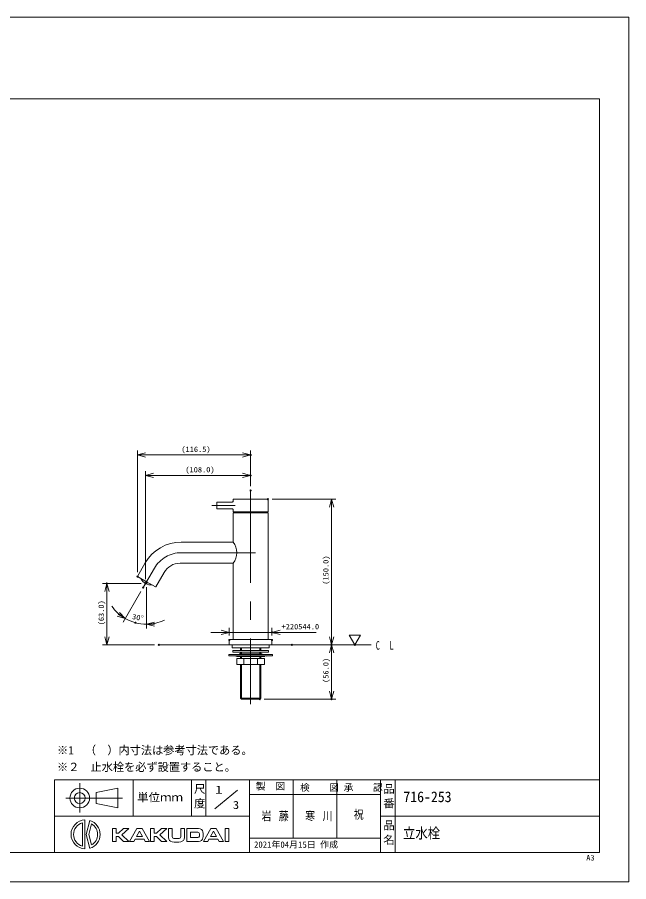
# Model space of a CAD drawing. Units: millimetres on the paper. Extents: x -210 to 210, y -148 to 148.
# Drawn here: x 0 to 210, y -148.5 to 148.5 of the extents above; entities that cross this region are included whole.
import ezdxf
from ezdxf.enums import TextEntityAlignment as Align

# ---------------------------------------------------------------- set-up
doc = ezdxf.new("R2010")
doc.units = ezdxf.units.MM
doc.header["$PDMODE"] = 32
doc.header["$PDSIZE"] = 0.4
doc.linetypes.add('USER1', pattern=[50.8, 31.75, -6.35, 6.35, -6.35])
for name, color, linetype, lineweight in [('0-0_0', 7, 'Continuous', 15), ('0-1_LY_1', 3, 'Continuous', 18), ('0-3_DEFPOINTS', 7, 'Continuous', 15)]:
    doc.layers.add(name, color=color, linetype=linetype, lineweight=lineweight)
doc.styles.add('ＭＳ ゴシック', font='')
doc.styles.get('ＭＳ ゴシック').set_extended_font_data('MS Gothic')

# ---------------------------------------------------------------- blocks, each defined once
blk = doc.blocks.new('KAKUDAI-2')
at = {"layer": '0-0_0'}
for p, q in [((0, 4.437), (1.243, 4.437)), ((0, 4.437), (0, 0)), ((1.243, 4.437), (1.243, 2.81)), ((2.042, 2.81), (3.787, 4.437)), ((3.228, 2.219), (5.608, 4.438)), ((3.787, 4.437), (5.609, 4.437)), ((5.904, 0), (8.419, 4.437)), ((8.29, 1.626), (9.33, 3.462)), ((8.419, 4.437), (10.238, 4.437)), ((10.369, 1.627), (9.329, 3.463)), ((12.753, 0), (10.238, 4.437)), ((13.048, 4.437), (13.048, 0)), ((13.049, 4.437), (14.291, 4.437)), ((14.291, 4.437), (14.291, 2.81)), ((15.089, 2.811), (16.834, 4.438)), ((16.277, 2.218), (18.657, 4.437)), ((16.835, 4.437), (18.657, 4.437)), ((19.249, 4.437), (19.249, 1.289)), ((19.249, 4.437), (20.521, 4.437)), ((20.52, 4.437), (20.52, 1.622)), ((23.479, 4.437), (24.751, 4.437)), ((23.479, 4.437), (23.479, 1.622)), ((24.75, 4.437), (24.75, 1.289)), ((25.549, 4.437), (25.549, 0)), ((25.549, 4.437), (29.622, 4.437)), ((26.821, 3.165), (26.821, 1.272)), ((26.821, 3.165), (29.318, 3.165)), ((31.288, 0), (33.802, 4.437)), ((33.672, 1.627), (34.712, 3.462)), ((33.803, 4.437), (35.622, 4.437)), ((35.752, 1.627), (34.712, 3.462)), ((38.136, 0), (35.622, 4.437)), ((38.728, 4.437), (38.728, 0)), ((38.728, 4.437), (40, 4.437)), ((40, 4.437), (40, 0)), ((0, 0), (1.243, 0)), ((1.243, 2.81), (2.042, 2.81)), ((1.243, 1.627), (2.042, 1.627)), ((1.244, 1.627), (1.244, 0)), ((2.042, 1.627), (3.787, 0)), ((3.229, 2.219), (5.609, 0)), ((3.787, 0), (5.609, 0)), ((5.905, 0), (7.367, 0)), ((7.367, 0), (7.786, 0.739)), ((7.786, 0.739), (10.872, 0.739)), ((8.289, 1.627), (10.369, 1.627)), ((11.291, 0), (10.872, 0.74)), ((11.291, 0), (12.753, 0)), ((13.049, 0), (14.291, 0)), ((14.291, 2.81), (15.089, 2.81)), ((14.291, 1.627), (14.291, 0)), ((14.291, 1.627), (15.09, 1.627)), ((15.09, 1.627), (16.835, 0)), ((16.277, 2.219), (18.657, 0)), ((16.835, 0), (18.657, 0)), ((25.549, 0), (29.622, 0)), ((26.821, 1.272), (29.318, 1.272)), ((31.288, 0), (32.75, 0)), ((32.75, 0), (33.17, 0.739)), ((33.169, 0.739), (36.255, 0.739)), ((33.672, 1.627), (35.752, 1.627)), ((36.674, 0), (36.255, 0.74)), ((36.674, 0), (38.136, 0)), ((38.728, 0), (40, 0))]:
    blk.add_line(p, q, dxfattribs=at)
for centre, radius, start, end in [((29.318, 2.574), 0.592, 5.59873, 89.99998), ((29.622, 2.958), 1.479, 10.67193, 89.99998), ((25.697, 2.219), 5.473, 349.32807, 10.67193), ((20.728, 1.289), 1.479, 179.99996, 260.45071), ((21.112, 1.622), 0.592, 179.99996, 263.00092), ((22, 8.851), 7.875, 263.00097, 276.99901), ((22.887, 1.622), 0.592, 276.99903, 0), ((23.272, 1.289), 1.479, 279.54926, 0), ((29.318, 1.864), 0.592, 270.00002, 354.40127), ((29.622, 1.479), 1.479, 270.00002, 349.32807), ((25.697, 2.219), 4.23, 354.40127, 5.59873), ((22, 8.851), 9.147, 260.45074, 279.54923)]:
    blk.add_arc(centre, radius, start, end, dxfattribs=at)
blk = doc.blocks.new('KAKUDAI-3')
at = {"layer": '0-0_0'}
for p, q in [((-1.1, 3.991), (-1.1, -3.991)), ((-0.24, 4.994), (-0.24, -4.994)), ((0.18, 0), (1.461, 4.782)), ((1.07, 0), (2.036, 3.605)), ((1.461, -4.782), (0.18, 0)), ((2.036, -3.605), (1.07, 0))]:
    blk.add_line(p, q, dxfattribs=at)
for radius, start, end in [(5, 92.75126, 267.24875), (4.14, 105.40858, 254.59142), (5, 286.99276, 73.00724), (4.14, 299.46131, 60.53868)]:
    blk.add_arc((0, 0), radius, start, end, dxfattribs=at)
blk = doc.blocks.new('_OPEN30')
at = {"layer": '0-0_0'}
blk.add_line((0, 0), (-1, 0), dxfattribs=at)
blk.add_lwpolyline([(-1, 0.2679), (0, 0), (-1, -0.2679)], dxfattribs=at)
blk = doc.blocks.new('D3')
at = {"layer": '0-0_0'}
for p, q in [((41.308, -42.173), (41.308, -0.378)), ((41.308, -1.878), (80.149, -1.878)), ((80.149, -12.586), (80.149, -0.378))]:
    blk.add_line(p, q, dxfattribs=at)
at = {"layer": '0-3_DEFPOINTS'}
for p in [(80.149, -1.878), (80.149, -14.086), (41.308, -43.673)]:
    blk.add_point(p, dxfattribs=at)
at = {"layer": '0-0_0', "xscale": 2.77, "yscale": 2.77, "rotation": 180}
blk.add_blockref('_OPEN30', (41.308, -1.878), dxfattribs=at)
at = {"layer": '0-0_0', "xscale": 2.77, "yscale": 2.77}
blk.add_blockref('_OPEN30', (80.149, -1.878), dxfattribs=at)
at = {"layer": '0-0_0', "style": 'ＭＳ ゴシック'}
blk.add_text('(116.5)', height=1.833, dxfattribs=at).set_placement((56.353, -1.378), align=Align.BOTTOM_LEFT)
blk = doc.blocks.new('ARROW-1')
at = {"layer": '0-0_0'}
blk.add_line((-1.4434, 2.5), (1.4434, 2.5), dxfattribs=at)
blk.add_lwpolyline([(-1.4434, 2.5), (0, 0), (1.4434, 2.5)], dxfattribs=at)
blk.add_point((0, 0), dxfattribs=at)
blk = doc.blocks.new('D5')
at = {"layer": '0-0_0'}
for p, q in [((72.815, -63.948), (72.815, -61.321)), ((87.482, -63.948), (87.482, -61.321)), ((72.815, -62.821), (66.465, -62.821)), ((87.482, -62.821), (93.832, -62.821))]:
    blk.add_line(p, q, dxfattribs=at)
blk.add_lwpolyline([(72.815, -62.821), (87.482, -62.821), (102.647, -62.821)], dxfattribs=at)
at = {"layer": '0-3_DEFPOINTS'}
for p in [(87.482, -62.821), (72.815, -65.448), (87.482, -65.448)]:
    blk.add_point(p, dxfattribs=at)
at = {"layer": '0-0_0', "xscale": 2.77, "yscale": 2.77}
blk.add_blockref('_OPEN30', (72.815, -62.821), dxfattribs=at)
at = {"layer": '0-0_0', "xscale": 2.77, "yscale": 2.77, "rotation": 180}
blk.add_blockref('_OPEN30', (87.482, -62.821), dxfattribs=at)
at = {"layer": '0-0_0', "style": 'ＭＳ ゴシック'}
blk.add_text('+220544.0', height=1.833, dxfattribs=at).set_placement((90.772, -62.321), align=Align.BOTTOM_LEFT)
blk = doc.blocks.new('D6')
at = {"layer": '0-0_0'}
for p, q in [((87.582, -17.048), (109.436, -17.048)), ((107.936, -17.048), (107.936, -67.114))]:
    blk.add_line(p, q, dxfattribs=at)
at = {"layer": '0-3_DEFPOINTS'}
for p in [(86.082, -17.048), (94.324, -67.114), (107.936, -67.114)]:
    blk.add_point(p, dxfattribs=at)
at = {"layer": '0-0_0', "xscale": 2.77, "yscale": 2.77}
for p, rotation in [((107.936, -17.048), 90), ((107.936, -67.114), 270)]:
    blk.add_blockref('_OPEN30', p, dxfattribs=dict(at, rotation=rotation))
at = {"layer": '0-0_0', "style": 'ＭＳ ゴシック'}
blk.add_text('(150.0)', height=1.833, rotation=90, dxfattribs=at).set_placement((107.436, -46.456), align=Align.BOTTOM_LEFT)
blk = doc.blocks.new('D7')
at = {"layer": '0-0_0'}
for p, q in [((107.936, -67.114), (107.936, -85.781)), ((84.754, -85.781), (109.436, -85.781))]:
    blk.add_line(p, q, dxfattribs=at)
at = {"layer": '0-3_DEFPOINTS'}
for p in [(94.324, -67.114), (83.254, -85.781), (107.936, -85.781)]:
    blk.add_point(p, dxfattribs=at)
at = {"layer": '0-0_0', "xscale": 2.77, "yscale": 2.77}
for p, rotation in [((107.936, -67.114), 90), ((107.936, -85.781), 270)]:
    blk.add_blockref('_OPEN30', p, dxfattribs=dict(at, rotation=rotation))
at = {"layer": '0-0_0', "style": 'ＭＳ ゴシック'}
blk.add_text('(56.0)', height=1.833, rotation=90, dxfattribs=at).set_placement((107.436, -80.198), align=Align.BOTTOM_LEFT)
blk = doc.blocks.new('D10')
at = {"layer": '0-0_0'}
for p, q in [((44.05, -44.524), (44.05, -7.403)), ((44.05, -8.903), (80.149, -8.903))]:
    blk.add_line(p, q, dxfattribs=at)
at = {"layer": '0-3_DEFPOINTS'}
for p in [(80.149, -8.903), (44.05, -46.024)]:
    blk.add_point(p, dxfattribs=at)
at = {"layer": '0-0_0', "xscale": 2.77, "yscale": 2.77, "rotation": 180}
blk.add_blockref('_OPEN30', (44.05, -8.903), dxfattribs=at)
at = {"layer": '0-0_0', "xscale": 2.77, "yscale": 2.77}
blk.add_blockref('_OPEN30', (80.149, -8.903), dxfattribs=at)
at = {"layer": '0-0_0', "style": 'ＭＳ ゴシック'}
blk.add_text('(108.0)', height=1.833, dxfattribs=at).set_placement((57.724, -8.403), align=Align.BOTTOM_LEFT)
blk = doc.blocks.new('D11')
at = {"layer": '0-0_0'}
for p, q in [((42.55, -46.024), (29.302, -46.024)), ((30.802, -67.114), (30.802, -46.024)), ((47.118, -67.114), (29.302, -67.114))]:
    blk.add_line(p, q, dxfattribs=at)
at = {"layer": '0-3_DEFPOINTS'}
for p in [(30.802, -46.024), (44.05, -46.024), (48.618, -67.114)]:
    blk.add_point(p, dxfattribs=at)
at = {"layer": '0-0_0', "xscale": 2.77, "yscale": 2.77}
for p, rotation in [((30.802, -46.024), 90), ((30.802, -67.114), 270)]:
    blk.add_blockref('_OPEN30', p, dxfattribs=dict(at, rotation=rotation))
at = {"layer": '0-0_0', "style": 'ＭＳ ゴシック'}
blk.add_text('(63.0)', height=1.833, rotation=90, dxfattribs=at).set_placement((30.302, -60.403), align=Align.BOTTOM_LEFT)
blk = doc.blocks.new('D12')
at = {"layer": '0-0_0'}
for p, q in [((44.382, -47.304), (44.382, -61.512)), ((42.466, -48.766), (36.35, -59.36))]:
    blk.add_line(p, q, dxfattribs=at)
for start, end in [(215.01879, 240), (240, 270), (270, 294.98121)]:
    blk.add_arc((44.382, -45.448), 14.564, start, end, dxfattribs=at)
at = {"layer": '0-3_DEFPOINTS'}
for p in [(43.216, -47.467), (44.382, -45.448), (44.382, -45.804), (40.612, -59.516)]:
    blk.add_point(p, dxfattribs=at)
at = {"layer": '0-0_0', "xscale": 2.77, "yscale": 2.77}
for p, rotation in [((37.1, -58.061), 330), ((44.382, -60.012), 180)]:
    blk.add_blockref('_OPEN30', p, dxfattribs=dict(at, rotation=rotation))
at = {"layer": '0-0_0', "style": 'ＭＳ ゴシック'}
blk.add_text('30°', height=1.833, rotation=348.796, dxfattribs=at).set_placement((39.197, -58.758), align=Align.BOTTOM_LEFT)

msp = doc.modelspace()

# ---------------------------------------------------------------- linework, layer by layer
at = {"layer": '0-1_LY_1', "color": 7, "lineweight": 15}
for p, q in [((-195, 120.5), (200, 120.5)), ((200, -138.5), (200, 120.5)), ((77.043, -69.114), (77.043, -68.114)), ((83.254, -69.114), (83.254, -68.114)), ((77.043, -70.232), (77.043, -69.614)), ((77.043, -71.848), (77.043, -71.155)), ((83.254, -70.232), (83.254, -69.614)), ((83.254, -71.848), (83.254, -71.155)), ((77.043, -85.781), (77.043, -73.848)), ((83.254, -85.781), (83.254, -73.848)), ((12.8, -113.5), (140, -113.5)), ((12.8, -113.5), (12.8, -138.5)), ((39.8, -113.5), (39.8, -126)), ((59.8, -113.5), (59.8, -126)), ((64.8, -113.5), (64.8, -126)), ((79.8, -113.5), (79.8, -138.5)), ((94.8, -113.5), (94.8, -133.5)), ((109.8, -113.5), (109.8, -133.5)), ((124.8, -113.5), (124.8, -138.5)), ((129.8, -113.5), (129.8, -138.5)), ((140, -113.5), (200, -113.5)), ((27.084, -117.875), (34.584, -116.375)), ((27.084, -117.875), (27.084, -121.625)), ((34.584, -116.375), (34.584, -123.125)), ((75.582, -117.015), (67.879, -123.434)), ((79.8, -118.5), (124.8, -118.5)), ((27.084, -121.625), (34.584, -123.125)), ((12.8, -126), (79.8, -126)), ((124.8, -126), (184.8, -126)), ((140, -126), (200, -126)), ((79.8, -133.5), (124.8, -133.5)), ((-195, -138.5), (200, -138.5))]:
    msp.add_line(p, q, dxfattribs=at)
at = {"layer": '0-1_LY_1', "color": 7, "linetype": 'USER1', "lineweight": 15}
for p, q in [((80.149, -14.086), (80.149, -87.448)), ((66.815, -19.214), (74.809, -19.214)), ((81.815, -35.448), (56.314, -35.448)), ((47.076, -40.781), (43.216, -47.467)), ((21.459, -114.677), (21.459, -124.753)), ((16.691, -119.75), (36.125, -119.75))]:
    msp.add_line(p, q, dxfattribs=at)
at = {"layer": '0-1_LY_1'}
for p, q in [((74.149, -17.114), (74.149, -17.715)), ((74.215, -17.048), (86.082, -17.048)), ((86.149, -17.114), (86.149, -21.314)), ((68.482, -18.148), (68.582, -18.048)), ((68.482, -20.281), (68.482, -18.148)), ((68.482, -20.281), (68.582, -20.381)), ((68.582, -18.048), (73.843, -18.048)), ((68.582, -20.381), (73.843, -20.381)), ((74.149, -21.314), (74.149, -20.714)), ((74.149, -21.714), (74.149, -31.831)), ((74.215, -21.381), (80.149, -21.381)), ((74.982, -21.381), (74.982, -21.714)), ((86.082, -21.381), (80.149, -21.381)), ((85.315, -21.381), (85.315, -21.714)), ((86.149, -65.281), (86.149, -21.714)), ((56.314, -31.831), (74.149, -31.831)), ((43.944, -38.973), (41.283, -43.582)), ((55.91, -39.064), (74.149, -39.064)), ((74.149, -39.064), (74.149, -65.281)), ((41.308, -43.673), (44.382, -45.448)), ((50.41, -42.239), (47.547, -47.198)), ((47.456, -47.223), (44.382, -45.448)), ((44.382, -45.448), (44.382, -45.804)), ((72.982, -65.281), (80.149, -65.281)), ((87.315, -65.281), (80.149, -65.281)), ((48.618, -67.114), (121.548, -67.114)), ((72.815, -67.114), (72.815, -65.448)), ((72.815, -67.114), (80.149, -67.114)), ((73.815, -68.114), (73.815, -67.114)), ((73.815, -68.114), (80.149, -68.114)), ((76.656, -69.114), (76.656, -68.114)), ((87.482, -67.114), (80.149, -67.114)), ((86.482, -68.114), (80.149, -68.114)), ((83.641, -69.114), (83.641, -68.114)), ((86.482, -68.114), (86.482, -67.114)), ((87.482, -67.114), (87.482, -65.448)), ((72.651, -70.448), (75.823, -70.448)), ((73.985, -69.114), (73.985, -69.614)), ((73.985, -69.114), (80.151, -69.114)), ((76.659, -69.614), (73.985, -69.614)), ((74.019, -70.848), (80.151, -70.848)), ((80.151, -71.155), (75.239, -71.155)), ((87.651, -70.448), (75.823, -70.448)), ((76.236, -70.232), (80.151, -70.232)), ((76.656, -70.232), (76.656, -69.614)), ((76.656, -71.848), (76.656, -71.155)), ((76.659, -69.614), (80.151, -69.614)), ((80.151, -69.114), (86.318, -69.114)), ((83.644, -69.614), (80.151, -69.614)), ((84.067, -70.232), (80.151, -70.232)), ((86.284, -70.848), (80.151, -70.848)), ((80.151, -71.155), (85.064, -71.155)), ((83.641, -70.232), (83.641, -69.614)), ((83.641, -71.848), (83.641, -71.155)), ((83.644, -69.614), (86.318, -69.614)), ((87.651, -70.848), (86.284, -70.848)), ((86.318, -69.114), (86.318, -69.614)), ((87.651, -70.448), (87.651, -70.848)), ((75.365, -71.848), (80.149, -71.848)), ((75.365, -73.848), (75.365, -71.848)), ((84.932, -73.848), (75.365, -73.848)), ((76.656, -73.848), (76.656, -85.394)), ((77.814, -71.848), (77.814, -73.848)), ((80.149, -71.848), (84.932, -71.848)), ((82.481, -71.848), (82.481, -73.848)), ((83.641, -85.394), (83.641, -73.848)), ((84.932, -73.848), (84.932, -71.848))]:
    msp.add_line(p, q, dxfattribs=at)
for points in [[(74.149, -21.714), (80.149, -21.714), (86.149, -21.714)], [(72.651, -70.448), (72.651, -70.848), (74.019, -70.848)], [(77.043, -85.781), (76.656, -85.394), (83.641, -85.394)], [(77.043, -85.781), (83.254, -85.781), (83.641, -85.394)]]:
    msp.add_lwpolyline(points, dxfattribs=at)
at = {"layer": '0-1_LY_1', "color": 7, "lineweight": 15}
for radius in [3.375, 1.875]:
    msp.add_circle((21.459, -119.75), radius, dxfattribs=at)
at = {"layer": '0-1_LY_1'}
for centre, radius, start, end in [((73.816, -17.716), 0.333, 269.78715, 0.3439), ((74.215, -17.114), 0.0667, 90, 180), ((86.082, -17.114), 0.0667, 0, 90), ((73.816, -20.713), 0.333, 359.69638, 90.12737), ((74.215, -21.314), 0.0667, 180, 270), ((86.082, -21.314), 0.0667, 270, 0), ((56.314, -46.114), 14.283, 90, 150), ((69.357, -35.448), 6.003, 322.95464, 37.04536), ((55.91, -45.414), 6.35, 90, 150), ((41.341, -43.615), 0.0667, 150, 240), ((46.04, -42.576), 3.981, 206.41159, 240), ((46.04, -42.576), 3.981, 240, 273.58841), ((47.49, -47.165), 0.0667, 240, 330), ((72.982, -65.448), 0.167, 90, 180), ((87.315, -65.448), 0.167, 0, 90), ((74.019, -72.514), 1.667, 61.73158, 89.99998), ((86.284, -72.514), 1.667, 90.00002, 118.26842)]:
    msp.add_arc(centre, radius, start, end, dxfattribs=at)
at = {"layer": '0-1_LY_1', "color": 7, "linetype": 'USER1', "lineweight": 15}
msp.add_arc((56.314, -46.114), 10.667, 90, 150, dxfattribs=at)
at = {"layer": '0-3_DEFPOINTS'}
for p, q in [((-210, 148.5), (210, 148.5)), ((210, -148.5), (210, 148.5)), ((-210, -148.5), (210, -148.5))]:
    msp.add_line(p, q, dxfattribs=at)

# ---------------------------------------------------------------- block references
at = {"layer": '0-1_LY_1'}
for name, p in [('D3', (0, 0)), ('D10', (0, 0)), ('D6', (0, 0)), ('D11', (0, 0)), ('D12', (0, 0)), ('D5', (0, 0)), ('D7', (0, 0)), ('KAKUDAI-3', (23.459, -132.25)), ('KAKUDAI-2', (32.67, -134.631))]:
    msp.add_blockref(name, p, dxfattribs=at)
at = {"layer": '0-1_LY_1', "xscale": 1.333333, "yscale": 1.333333}
msp.add_blockref('ARROW-1', (115.907, -67.114), dxfattribs=at)

# ---------------------------------------------------------------- texts
at = {"layer": '0-1_LY_1', "color": 7, "style": 'ＭＳ ゴシック'}
for s, height, p in [('※1\u3000（\u3000）内寸法は参考寸法である。', 2.815, (13.644, -105.587)), ('※２\u3000止水栓を必ず設置すること。', 2.815, (13.644, -111.347)), ('2021年04月15日 作成', 2.199, (81.315, -137.5))]:
    msp.add_text(s, height=height, dxfattribs=at).set_placement(p, align=Align.BOTTOM_LEFT)
for s, height, width, p in [('尺', 2.749, 1.05, (60.69, -118.845)), ('1', 2.749, 1.4, (67.937, -119.083)), ('製\u3000図', 2.346, 1.05, (81.922, -117.598)), ('品', 2.749, 1.05, (125.69, -118.845)), ('単位ｍｍ', 2.749, 1.05, (41.174, -121.701)), ('716-253', 3.666, 0.95, (132.588, -122.25)), ('度', 2.749, 1.05, (60.69, -123.845)), ('3', 2.749, 1.15, (74.037, -124.32)), ('番', 2.749, 1.05, (125.69, -123.845)), ('祝', 2.933, 0.85, (115.532, -127.777)), ('品', 2.749, 1.05, (125.69, -131.345)), ('立水栓', 3.666, 0.85, (132.494, -134.75)), ('名', 2.749, 1.05, (125.69, -136.345)), ('A3', 1.833, 0.95, (195.417, -141.75))]:
    msp.add_text(s, height=height, dxfattribs=dict(at, width=width)).set_placement(p, align=Align.BOTTOM_LEFT)
at = {"layer": '0-1_LY_1', "color": 7, "attachment_point": 7, "style": 'ＭＳ ゴシック'}
for s, insert, char_height in [('\\T3.4;\\W0.7;CL', (123.116, -68.815), 2.933), ('\\T2.06;検\\~図', (97.136, -117.598), 2.346), ('\\T2.06;承\\~認', (112.136, -117.598), 2.346), ('\\T1.75;\\W0.85;岩藤', (83.874, -127.745), 2.933), ('\\T1.75;\\W0.85;寒川', (98.874, -127.745), 2.933)]:
    msp.add_mtext(s, dxfattribs=dict(at, insert=insert, char_height=char_height))

doc.saveas('drawing.dxf')
